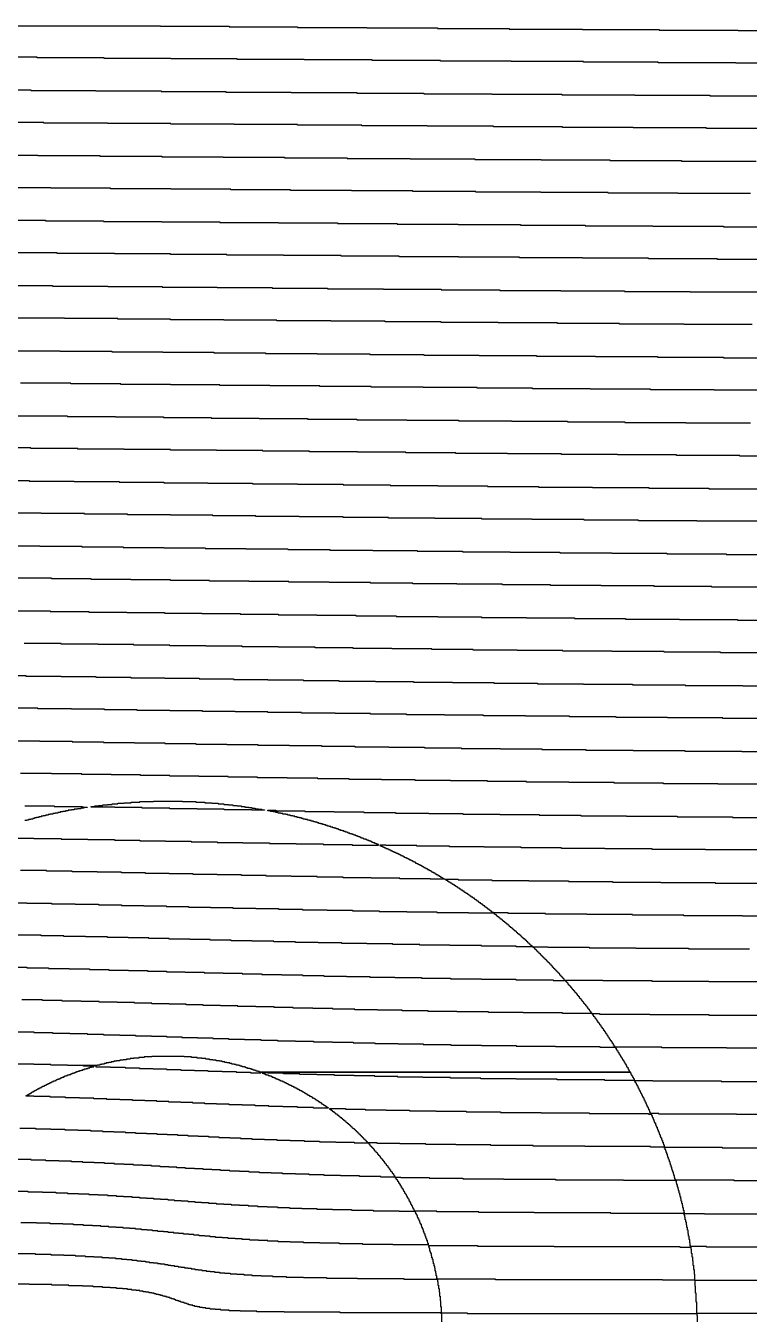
# Model space of a CAD drawing. Extents: x 600 to 5400, y 600 to 5400.
# Drawn here: x 2739 to 4070, y 3028 to 5400 of the extents above; entities that cross this region are included whole.
import ezdxf

# ---------------------------------------------------------------- set-up
doc = ezdxf.new("R2010")
doc.units = 0
doc.layers.add('LG_12_W1000_ZP600_INV_LL', color=5, linetype='CONTINUOUS')

msp = doc.modelspace()

# ---------------------------------------------------------------- linework, layer by layer
at = {"layer": 'LG_12_W1000_ZP600_INV_LL'}
for points in [[(600, 5400), (2987, 5400), (2987, 5399), (3113, 5399), (3113, 5398), (3239, 5398), (3239, 5397), (3366, 5397), (3366, 5396), (3496, 5396), (3496, 5395), (3628, 5395), (3628, 5394), (3763, 5394), (3763, 5393), (3904, 5393), (3904, 5392), (4049, 5392), (4049, 5391), (4202, 5391)], [(4195, 5331), (4045, 5331), (4045, 5332), (3902, 5332), (3902, 5333), (3765, 5333), (3765, 5334), (3632, 5334), (3632, 5335), (3502, 5335), (3502, 5336), (3376, 5336), (3376, 5337), (3251, 5337), (3251, 5338), (3128, 5338), (3128, 5339), (3006, 5339), (3006, 5340), (2883, 5340), (2883, 5341), (2760, 5341), (2760, 5342), (2635, 5342)], [(2626, 5282), (2748, 5282), (2748, 5281), (2868, 5281), (2868, 5280), (2988, 5280), (2988, 5279), (3107, 5279), (3107, 5278), (3227, 5278), (3227, 5277), (3348, 5277), (3348, 5276), (3471, 5276), (3471, 5275), (3597, 5275), (3597, 5274), (3725, 5274), (3725, 5273), (3859, 5273), (3859, 5272), (3997, 5272), (3997, 5271), (4142, 5271)], [(4134, 5211), (3991, 5211), (3991, 5212), (3856, 5212), (3856, 5213), (3726, 5213), (3726, 5214), (3599, 5214), (3599, 5215), (3477, 5215), (3477, 5216), (3357, 5216), (3357, 5217), (3239, 5217), (3239, 5218), (3122, 5218), (3122, 5219), (3006, 5219), (3006, 5220), (2889, 5220), (2889, 5221), (2772, 5221), (2772, 5222), (2654, 5222)], [(2646, 5162), (2761, 5162), (2761, 5161), (2875, 5161), (2875, 5160), (2989, 5160), (2989, 5159), (3102, 5159), (3102, 5158), (3215, 5158), (3215, 5157), (3330, 5157), (3330, 5156), (3446, 5156), (3446, 5155), (3565, 5155), (3565, 5154), (3687, 5154), (3687, 5153), (3813, 5153), (3813, 5152), (3945, 5152), (3945, 5151), (4082, 5151)], [(4072, 5091), (3938, 5091), (3938, 5092), (3810, 5092), (3810, 5093), (3686, 5093), (3686, 5094), (3567, 5094), (3567, 5095), (3451, 5095), (3451, 5096), (3338, 5096), (3338, 5097), (3226, 5097), (3226, 5098), (3116, 5098), (3116, 5099), (3006, 5099), (3006, 5100), (2895, 5100), (2895, 5101), (2785, 5101), (2785, 5102), (2673, 5102)], [(2666, 5042), (2775, 5042), (2775, 5041), (2882, 5041), (2882, 5040), (2989, 5040), (2989, 5039), (3096, 5039), (3096, 5038), (3204, 5038), (3204, 5037), (3312, 5037), (3312, 5036), (3422, 5036), (3422, 5035), (3534, 5035), (3534, 5034), (3649, 5034), (3649, 5033), (3768, 5033), (3768, 5032), (3892, 5032), (3892, 5031), (4022, 5031), (4022, 5030), (4158, 5030)], [(4144, 4970), (4011, 4970), (4011, 4971), (3884, 4971), (3884, 4972), (3763, 4972), (3763, 4973), (3647, 4973), (3647, 4974), (3535, 4974), (3535, 4975), (3426, 4975), (3426, 4976), (3319, 4976), (3319, 4977), (3213, 4977), (3213, 4978), (3109, 4978), (3109, 4979), (3005, 4979), (3005, 4980), (2902, 4980), (2902, 4981), (2797, 4981), (2797, 4982), (2691, 4982)], [(2685, 4922), (2788, 4922), (2788, 4921), (2890, 4921), (2890, 4920), (2990, 4920), (2990, 4919), (3091, 4919), (3091, 4918), (3192, 4918), (3192, 4917), (3294, 4917), (3294, 4916), (3397, 4916), (3397, 4915), (3503, 4915), (3503, 4914), (3611, 4914), (3611, 4913), (3723, 4913), (3723, 4912), (3840, 4912), (3840, 4911), (3961, 4911), (3961, 4910), (4090, 4910)], [(4075, 4850), (3950, 4850), (3950, 4851), (3831, 4851), (3831, 4852), (3717, 4852), (3717, 4853), (3608, 4853), (3608, 4854), (3503, 4854), (3503, 4855), (3400, 4855), (3400, 4856), (3300, 4856), (3300, 4857), (3201, 4857), (3201, 4858), (3103, 4858), (3103, 4859), (3005, 4859), (3005, 4860), (2908, 4860), (2908, 4861), (2810, 4861), (2810, 4862), (2710, 4862)], [(2705, 4802), (2802, 4802), (2802, 4801), (2897, 4801), (2897, 4800), (2991, 4800), (2991, 4799), (3085, 4799), (3085, 4798), (3180, 4798), (3180, 4797), (3275, 4797), (3275, 4796), (3372, 4796), (3372, 4795), (3471, 4795), (3471, 4794), (3573, 4794), (3573, 4793), (3678, 4793), (3678, 4792), (3787, 4792), (3787, 4791), (3901, 4791), (3901, 4790), (4022, 4790), (4022, 4789), (4149, 4789)], [(4130, 4729), (4005, 4729), (4005, 4730), (3888, 4730), (3888, 4731), (3777, 4731), (3777, 4732), (3671, 4732), (3671, 4733), (3569, 4733), (3569, 4734), (3470, 4734), (3470, 4735), (3374, 4735), (3374, 4736), (3280, 4736), (3280, 4737), (3188, 4737), (3188, 4738), (3096, 4738), (3096, 4739), (3005, 4739), (3005, 4740), (2914, 4740), (2914, 4741), (2822, 4741), (2822, 4742), (2729, 4742)], [(2725, 4682), (2815, 4682), (2815, 4681), (2904, 4681), (2904, 4680), (2992, 4680), (2992, 4679), (3080, 4679), (3080, 4678), (3168, 4678), (3168, 4677), (3257, 4677), (3257, 4676), (3348, 4676), (3348, 4675), (3440, 4675), (3440, 4674), (3535, 4674), (3535, 4673), (3633, 4673), (3633, 4672), (3735, 4672), (3735, 4671), (3841, 4671), (3841, 4670), (3953, 4670), (3953, 4669), (4072, 4669)], [(4176, 4608), (4052, 4608), (4052, 4609), (3936, 4609), (3936, 4610), (3827, 4610), (3827, 4611), (3724, 4611), (3724, 4612), (3625, 4612), (3625, 4613), (3530, 4613), (3530, 4614), (3438, 4614), (3438, 4615), (3349, 4615), (3349, 4616), (3261, 4616), (3261, 4617), (3175, 4617), (3175, 4618), (3090, 4618), (3090, 4619), (3005, 4619), (3005, 4620), (2920, 4620), (2920, 4621), (2835, 4621), (2835, 4622), (2748, 4622), (2748, 4623), (2660, 4623)], [(2660, 4563), (2745, 4563), (2745, 4562), (2828, 4562), (2828, 4561), (2911, 4561), (2911, 4560), (2993, 4560), (2993, 4559), (3074, 4559), (3074, 4558), (3156, 4558), (3156, 4557), (3239, 4557), (3239, 4556), (3323, 4556), (3323, 4555), (3409, 4555), (3409, 4554), (3497, 4554), (3497, 4553), (3588, 4553), (3588, 4552), (3682, 4552), (3682, 4551), (3781, 4551), (3781, 4550), (3885, 4550), (3885, 4549), (3995, 4549), (3995, 4548), (4113, 4548)], [(4088, 4488), (3973, 4488), (3973, 4489), (3866, 4489), (3866, 4490), (3766, 4490), (3766, 4491), (3670, 4491), (3670, 4492), (3578, 4492), (3578, 4493), (3491, 4493), (3491, 4494), (3406, 4494), (3406, 4495), (3323, 4495), (3323, 4496), (3242, 4496), (3242, 4497), (3162, 4497), (3162, 4498), (3083, 4498), (3083, 4499), (3005, 4499), (3005, 4500), (2926, 4500), (2926, 4501), (2847, 4501), (2847, 4502), (2767, 4502), (2767, 4503), (2685, 4503)], [(2686, 4443), (2765, 4443), (2765, 4442), (2842, 4442), (2842, 4441), (2918, 4441), (2918, 4440), (2993, 4440), (2993, 4439), (3069, 4439), (3069, 4438), (3144, 4438), (3144, 4437), (3221, 4437), (3221, 4436), (3298, 4436), (3298, 4435), (3377, 4435), (3377, 4434), (3459, 4434), (3459, 4433), (3542, 4433), (3542, 4432), (3630, 4432), (3630, 4431), (3721, 4431), (3721, 4430), (3817, 4430), (3817, 4429), (3918, 4429), (3918, 4428), (4027, 4428), (4027, 4427), (4144, 4427)], [(4114, 4367), (4001, 4367), (4001, 4368), (3895, 4368), (3895, 4369), (3797, 4369), (3797, 4370), (3704, 4370), (3704, 4371), (3616, 4371), (3616, 4372), (3532, 4372), (3532, 4373), (3451, 4373), (3451, 4374), (3373, 4374), (3373, 4375), (3297, 4375), (3297, 4376), (3223, 4376), (3223, 4377), (3149, 4377), (3149, 4378), (3077, 4378), (3077, 4379), (3005, 4379), (3005, 4380), (2932, 4380), (2932, 4381), (2859, 4381), (2859, 4382), (2786, 4382), (2786, 4383), (2711, 4383)], [(2712, 4323), (2784, 4323), (2784, 4322), (2855, 4322), (2855, 4321), (2925, 4321), (2925, 4320), (2994, 4320), (2994, 4319), (3063, 4319), (3063, 4318), (3133, 4318), (3133, 4317), (3203, 4317), (3203, 4316), (3274, 4316), (3274, 4315), (3346, 4315), (3346, 4314), (3420, 4314), (3420, 4313), (3497, 4313), (3497, 4312), (3577, 4312), (3577, 4311), (3660, 4311), (3660, 4310), (3748, 4310), (3748, 4309), (3842, 4309), (3842, 4308), (3941, 4308), (3941, 4307), (4048, 4307), (4048, 4306), (4165, 4306)], [(4129, 4246), (4017, 4246), (4017, 4247), (3913, 4247), (3913, 4248), (3817, 4248), (3817, 4249), (3727, 4249), (3727, 4250), (3643, 4250), (3643, 4251), (3562, 4251), (3562, 4252), (3486, 4252), (3486, 4253), (3412, 4253), (3412, 4254), (3341, 4254), (3341, 4255), (3271, 4255), (3271, 4256), (3203, 4256), (3203, 4257), (3137, 4257), (3137, 4258), (3070, 4258), (3070, 4259), (3004, 4259), (3004, 4260), (2938, 4260), (2938, 4261), (2872, 4261), (2872, 4262), (2804, 4262), (2804, 4263), (2736, 4263)], [(2671, 4204), (2739, 4204), (2739, 4203), (2804, 4203), (2804, 4202), (2868, 4202), (2868, 4201), (2932, 4201), (2932, 4200), (2995, 4200), (2995, 4199), (3058, 4199), (3058, 4198), (3121, 4198), (3121, 4197), (3184, 4197), (3184, 4196), (3249, 4196), (3249, 4195), (3315, 4195), (3315, 4194), (3382, 4194), (3382, 4193), (3452, 4193), (3452, 4192), (3524, 4192), (3524, 4191), (3600, 4191), (3600, 4190), (3680, 4190), (3680, 4189), (3765, 4189), (3765, 4188), (3855, 4188), (3855, 4187), (3952, 4187), (3952, 4186), (4058, 4186), (4058, 4185), (4174, 4185)], [(4133, 4125), (4021, 4125), (4021, 4126), (3919, 4126), (3919, 4127), (3825, 4127), (3825, 4128), (3739, 4128), (3739, 4129), (3658, 4129), (3658, 4130), (3581, 4130), (3581, 4131), (3509, 4131), (3509, 4132), (3439, 4132), (3439, 4133), (3373, 4133), (3373, 4134), (3308, 4134), (3308, 4135), (3246, 4135), (3246, 4136), (3184, 4136), (3184, 4137), (3124, 4137), (3124, 4138), (3064, 4138), (3064, 4139), (3004, 4139), (3004, 4140), (2944, 4140), (2944, 4141), (2884, 4141), (2884, 4142), (2823, 4142), (2823, 4143), (2761, 4143), (2761, 4144), (2697, 4144)], [(2704, 4084), (2765, 4084), (2765, 4083), (2824, 4083), (2824, 4082), (2882, 4082), (2882, 4081), (2939, 4081), (2939, 4080), (2995, 4080), (2995, 4079), (3052, 4079), (3052, 4078), (3109, 4078), (3109, 4077), (3166, 4077), (3166, 4076), (3224, 4076), (3224, 4075), (3283, 4075), (3283, 4074), (3344, 4074), (3344, 4073), (3407, 4073), (3407, 4072), (3472, 4072), (3472, 4071), (3540, 4071), (3540, 4070), (3612, 4070), (3612, 4069), (3688, 4069), (3688, 4068), (3769, 4068), (3769, 4067), (3856, 4067), (3856, 4066), (3951, 4066), (3951, 4065), (4056, 4065), (4056, 4064), (4171, 4064)], [(4123, 4004), (4012, 4004), (4012, 4005), (3912, 4005), (3912, 4006), (3821, 4006), (3821, 4007), (3738, 4007), (3738, 4008), (3660, 4008), (3660, 4009), (3588, 4009), (3588, 4010), (3520, 4010), (3520, 4011), (3455, 4011), (3455, 4012), (3393, 4012), (3393, 4013), (3334, 4013), (3334, 4014), (3276, 4014), (3276, 4015), (3220, 4015), (3220, 4016), (3165, 4016), (3165, 4017), (3111, 4017), (3111, 4018), (3057, 4018), (3057, 4019), (3004, 4019), (3004, 4020), (2950, 4020), (2950, 4021), (2896, 4021), (2896, 4022), (2842, 4022), (2842, 4023), (2786, 4023), (2786, 4024), (2729, 4024)], [(2737, 3964), (2791, 3964), (2791, 3963), (2843, 3963), (2843, 3962), (2852, 3962), (2852, 3961), (2846, 3961), (2846, 3960), (2840, 3960), (2840, 3959), (2834, 3959), (2834, 3958), (2828, 3958), (2828, 3957), (2823, 3957), (2823, 3956), (2817, 3956), (2817, 3955), (2812, 3955), (2812, 3954), (2807, 3954), (2807, 3953), (2802, 3953), (2802, 3952), (2798, 3952), (2798, 3951), (2793, 3951), (2793, 3950), (2789, 3950), (2789, 3949), (2784, 3949), (2784, 3948), (2780, 3948), (2780, 3947), (2775, 3947), (2775, 3946), (2771, 3946), (2771, 3945), (2767, 3945), (2767, 3944), (2763, 3944), (2763, 3943), (2759, 3943), (2759, 3942), (2755, 3942), (2755, 3941), (2752, 3941), (2752, 3940), (2748, 3940), (2748, 3939), (2744, 3939), (2744, 3938), (2741, 3938), (2741, 3937), (2737, 3937)], [(2702, 3905), (2754, 3905), (2754, 3904), (2804, 3904), (2804, 3903), (2853, 3903), (2853, 3902), (2902, 3902), (2902, 3901), (2949, 3901), (2949, 3900), (2996, 3900), (2996, 3899), (3043, 3899), (3043, 3898), (3091, 3898), (3091, 3897), (3138, 3897), (3138, 3896), (3187, 3896), (3187, 3895), (3236, 3895), (3236, 3894), (3286, 3894), (3286, 3893), (3339, 3893), (3339, 3892), (3388, 3892), (3388, 3893), (3385, 3893), (3385, 3894), (3383, 3894), (3383, 3895), (3381, 3895), (3381, 3896), (3378, 3896), (3378, 3897), (3376, 3897), (3376, 3898), (3374, 3898), (3374, 3899), (3371, 3899), (3371, 3900), (3369, 3900), (3369, 3901), (3366, 3901), (3366, 3902), (3364, 3902), (3364, 3903), (3361, 3903), (3361, 3904), (3359, 3904), (3359, 3905), (3356, 3905), (3356, 3906), (3354, 3906), (3354, 3907), (3351, 3907), (3351, 3908), (3349, 3908), (3349, 3909), (3346, 3909), (3346, 3910), (3343, 3910), (3343, 3911), (3341, 3911), (3341, 3912), (3338, 3912), (3338, 3913), (3335, 3913), (3335, 3914), (3332, 3914), (3332, 3915), (3330, 3915), (3330, 3916), (3327, 3916), (3327, 3917), (3324, 3917), (3324, 3918), (3321, 3918), (3321, 3919), (3318, 3919), (3318, 3920), (3315, 3920), (3315, 3921), (3313, 3921), (3313, 3922), (3310, 3922), (3310, 3923), (3307, 3923), (3307, 3924), (3304, 3924), (3304, 3925), (3300, 3925), (3300, 3926), (3297, 3926), (3297, 3927), (3294, 3927), (3294, 3928), (3291, 3928), (3291, 3929), (3288, 3929), (3288, 3930), (3285, 3930), (3285, 3931), (3281, 3931), (3281, 3932), (3278, 3932), (3278, 3933), (3275, 3933), (3275, 3934), (3271, 3934), (3271, 3935), (3268, 3935), (3268, 3936), (3264, 3936), (3264, 3937), (3260, 3937), (3260, 3938), (3257, 3938), (3257, 3939), (3253, 3939), (3253, 3940), (3249, 3940), (3249, 3941), (3246, 3941), (3246, 3942), (3242, 3942), (3242, 3943), (3238, 3943), (3238, 3944), (3234, 3944), (3234, 3945), (3230, 3945), (3230, 3946), (3226, 3946), (3226, 3947), (3221, 3947), (3221, 3948), (3217, 3948), (3217, 3949), (3212, 3949), (3212, 3950), (3208, 3950), (3208, 3951), (3203, 3951), (3203, 3952), (3199, 3952), (3199, 3953), (3194, 3953), (3194, 3954), (3189, 3954), (3189, 3955), (3184, 3955), (3184, 3956), (3199, 3956), (3199, 3955), (3252, 3955), (3252, 3954), (3306, 3954), (3306, 3953), (3361, 3953), (3361, 3952), (3419, 3952), (3419, 3951), (3480, 3951), (3480, 3950), (3543, 3950), (3543, 3949), (3611, 3949), (3611, 3948), (3683, 3948), (3683, 3947), (3760, 3947), (3760, 3946), (3844, 3946), (3844, 3945), (3937, 3945), (3937, 3944), (4039, 3944), (4039, 3943), (4154, 3943)], [(4098, 3883), (3989, 3883), (3989, 3884), (3891, 3884), (3891, 3885), (3804, 3885), (3804, 3886), (3724, 3886), (3724, 3887), (3650, 3887), (3650, 3888), (3582, 3888), (3582, 3889), (3518, 3889), (3518, 3890), (3458, 3890), (3458, 3891), (3401, 3891), (3401, 3892), (3390, 3892), (3390, 3891), (3392, 3891), (3392, 3890), (3395, 3890), (3395, 3889), (3397, 3889), (3397, 3888), (3399, 3888), (3399, 3887), (3401, 3887), (3401, 3886), (3404, 3886), (3404, 3885), (3406, 3885), (3406, 3884), (3408, 3884), (3408, 3883), (3410, 3883), (3410, 3882), (3412, 3882), (3412, 3881), (3414, 3881), (3414, 3880), (3416, 3880), (3416, 3879), (3419, 3879), (3419, 3878), (3421, 3878), (3421, 3877), (3423, 3877), (3423, 3876), (3425, 3876), (3425, 3875), (3427, 3875), (3427, 3874), (3429, 3874), (3429, 3873), (3431, 3873), (3431, 3872), (3433, 3872), (3433, 3871), (3435, 3871), (3435, 3870), (3437, 3870), (3437, 3869), (3439, 3869), (3439, 3868), (3441, 3868), (3441, 3867), (3443, 3867), (3443, 3866), (3445, 3866), (3445, 3865), (3447, 3865), (3447, 3864), (3449, 3864), (3449, 3863), (3451, 3863), (3451, 3862), (3453, 3862), (3453, 3861), (3455, 3861), (3455, 3860), (3456, 3860), (3456, 3859), (3458, 3859), (3458, 3858), (3460, 3858), (3460, 3857), (3462, 3857), (3462, 3856), (3464, 3856), (3464, 3855), (3466, 3855), (3466, 3854), (3468, 3854), (3468, 3853), (3469, 3853), (3469, 3852), (3471, 3852), (3471, 3851), (3473, 3851), (3473, 3850), (3475, 3850), (3475, 3849), (3477, 3849), (3477, 3848), (3478, 3848), (3478, 3847), (3480, 3847), (3480, 3846), (3482, 3846), (3482, 3845), (3484, 3845), (3484, 3844), (3485, 3844), (3485, 3843), (3487, 3843), (3487, 3842), (3489, 3842), (3489, 3841), (3491, 3841), (3491, 3840), (3492, 3840), (3492, 3839), (3494, 3839), (3494, 3838), (3496, 3838), (3496, 3837), (3497, 3837), (3497, 3836), (3499, 3836), (3499, 3835), (3501, 3835), (3501, 3834), (3502, 3834), (3502, 3833), (3504, 3833), (3504, 3832), (3506, 3832), (3506, 3831), (3507, 3831), (3507, 3830), (3509, 3830), (3509, 3829), (3483, 3829), (3483, 3830), (3427, 3830), (3427, 3831), (3374, 3831), (3374, 3832), (3323, 3832), (3323, 3833), (3275, 3833), (3275, 3834), (3227, 3834), (3227, 3835), (3181, 3835), (3181, 3836), (3136, 3836), (3136, 3837), (3091, 3837), (3091, 3838), (3047, 3838), (3047, 3839), (3003, 3839), (3003, 3840), (2959, 3840), (2959, 3841), (2915, 3841), (2915, 3842), (2870, 3842), (2870, 3843), (2824, 3843), (2824, 3844), (2777, 3844), (2777, 3845), (2729, 3845)], [(2694, 3786), (2741, 3786), (2741, 3785), (2786, 3785), (2786, 3784), (2830, 3784), (2830, 3783), (2873, 3783), (2873, 3782), (2915, 3782), (2915, 3781), (2956, 3781), (2956, 3780), (2997, 3780), (2997, 3779), (3038, 3779), (3038, 3778), (3079, 3778), (3079, 3777), (3120, 3777), (3120, 3776), (3162, 3776), (3162, 3775), (3204, 3775), (3204, 3774), (3248, 3774), (3248, 3773), (3293, 3773), (3293, 3772), (3340, 3772), (3340, 3771), (3389, 3771), (3389, 3770), (3440, 3770), (3440, 3769), (3495, 3769), (3495, 3768), (3553, 3768), (3553, 3767), (3599, 3767), (3599, 3768), (3597, 3768), (3597, 3769), (3596, 3769), (3596, 3770), (3595, 3770), (3595, 3771), (3593, 3771), (3593, 3772), (3592, 3772), (3592, 3773), (3591, 3773), (3591, 3774), (3589, 3774), (3589, 3775), (3588, 3775), (3588, 3776), (3587, 3776), (3587, 3777), (3585, 3777), (3585, 3778), (3584, 3778), (3584, 3779), (3583, 3779), (3583, 3780), (3581, 3780), (3581, 3781), (3580, 3781), (3580, 3782), (3579, 3782), (3579, 3783), (3577, 3783), (3577, 3784), (3576, 3784), (3576, 3785), (3575, 3785), (3575, 3786), (3573, 3786), (3573, 3787), (3572, 3787), (3572, 3788), (3571, 3788), (3571, 3789), (3569, 3789), (3569, 3790), (3568, 3790), (3568, 3791), (3566, 3791), (3566, 3792), (3565, 3792), (3565, 3793), (3564, 3793), (3564, 3794), (3562, 3794), (3562, 3795), (3561, 3795), (3561, 3796), (3559, 3796), (3559, 3797), (3558, 3797), (3558, 3798), (3556, 3798), (3556, 3799), (3555, 3799), (3555, 3800), (3554, 3800), (3554, 3801), (3552, 3801), (3552, 3802), (3551, 3802), (3551, 3803), (3549, 3803), (3549, 3804), (3548, 3804), (3548, 3805), (3546, 3805), (3546, 3806), (3545, 3806), (3545, 3807), (3543, 3807), (3543, 3808), (3542, 3808), (3542, 3809), (3540, 3809), (3540, 3810), (3539, 3810), (3539, 3811), (3537, 3811), (3537, 3812), (3536, 3812), (3536, 3813), (3534, 3813), (3534, 3814), (3533, 3814), (3533, 3815), (3531, 3815), (3531, 3816), (3530, 3816), (3530, 3817), (3528, 3817), (3528, 3818), (3527, 3818), (3527, 3819), (3525, 3819), (3525, 3820), (3523, 3820), (3523, 3821), (3522, 3821), (3522, 3822), (3520, 3822), (3520, 3823), (3519, 3823), (3519, 3824), (3517, 3824), (3517, 3825), (3515, 3825), (3515, 3826), (3514, 3826), (3514, 3827), (3512, 3827), (3512, 3828), (3511, 3828), (3511, 3829), (3534, 3829), (3534, 3828), (3596, 3828), (3596, 3827), (3664, 3827), (3664, 3826), (3737, 3826), (3737, 3825), (3818, 3825), (3818, 3824), (3907, 3824), (3907, 3823), (4007, 3823), (4007, 3822), (4121, 3822)], [(4181, 3761), (4057, 3761), (4057, 3762), (3949, 3762), (3949, 3763), (3855, 3763), (3855, 3764), (3771, 3764), (3771, 3765), (3695, 3765), (3695, 3766), (3626, 3766), (3626, 3767), (3600, 3767), (3600, 3766), (3601, 3766), (3601, 3765), (3602, 3765), (3602, 3764), (3604, 3764), (3604, 3763), (3605, 3763), (3605, 3762), (3606, 3762), (3606, 3761), (3607, 3761), (3607, 3760), (3609, 3760), (3609, 3759), (3610, 3759), (3610, 3758), (3611, 3758), (3611, 3757), (3612, 3757), (3612, 3756), (3614, 3756), (3614, 3755), (3615, 3755), (3615, 3754), (3616, 3754), (3616, 3753), (3617, 3753), (3617, 3752), (3619, 3752), (3619, 3751), (3620, 3751), (3620, 3750), (3621, 3750), (3621, 3749), (3622, 3749), (3622, 3748), (3623, 3748), (3623, 3747), (3625, 3747), (3625, 3746), (3626, 3746), (3626, 3745), (3627, 3745), (3627, 3744), (3628, 3744), (3628, 3743), (3629, 3743), (3629, 3742), (3630, 3742), (3630, 3741), (3632, 3741), (3632, 3740), (3633, 3740), (3633, 3739), (3634, 3739), (3634, 3738), (3635, 3738), (3635, 3737), (3636, 3737), (3636, 3736), (3637, 3736), (3637, 3735), (3639, 3735), (3639, 3734), (3640, 3734), (3640, 3733), (3641, 3733), (3641, 3732), (3642, 3732), (3642, 3731), (3643, 3731), (3643, 3730), (3644, 3730), (3644, 3729), (3645, 3729), (3645, 3728), (3647, 3728), (3647, 3727), (3648, 3727), (3648, 3726), (3649, 3726), (3649, 3725), (3650, 3725), (3650, 3724), (3651, 3724), (3651, 3723), (3652, 3723), (3652, 3722), (3653, 3722), (3653, 3721), (3654, 3721), (3654, 3720), (3656, 3720), (3656, 3719), (3657, 3719), (3657, 3718), (3658, 3718), (3658, 3717), (3659, 3717), (3659, 3716), (3660, 3716), (3660, 3715), (3661, 3715), (3661, 3714), (3662, 3714), (3662, 3713), (3663, 3713), (3663, 3712), (3664, 3712), (3664, 3711), (3665, 3711), (3665, 3710), (3666, 3710), (3666, 3709), (3667, 3709), (3667, 3708), (3668, 3708), (3668, 3707), (3670, 3707), (3670, 3706), (3671, 3706), (3671, 3705), (3641, 3705), (3641, 3706), (3577, 3706), (3577, 3707), (3519, 3707), (3519, 3708), (3464, 3708), (3464, 3709), (3414, 3709), (3414, 3710), (3366, 3710), (3366, 3711), (3320, 3711), (3320, 3712), (3277, 3712), (3277, 3713), (3235, 3713), (3235, 3714), (3195, 3714), (3195, 3715), (3155, 3715), (3155, 3716), (3117, 3716), (3117, 3717), (3078, 3717), (3078, 3718), (3041, 3718), (3041, 3719), (3003, 3719), (3003, 3720), (2965, 3720), (2965, 3721), (2927, 3721), (2927, 3722), (2889, 3722), (2889, 3723), (2849, 3723), (2849, 3724), (2809, 3724), (2809, 3725), (2767, 3725), (2767, 3726), (2724, 3726)], [(2700, 3667), (2741, 3667), (2741, 3666), (2781, 3666), (2781, 3665), (2819, 3665), (2819, 3664), (2856, 3664), (2856, 3663), (2892, 3663), (2892, 3662), (2928, 3662), (2928, 3661), (2963, 3661), (2963, 3660), (2998, 3660), (2998, 3659), (3032, 3659), (3032, 3658), (3067, 3658), (3067, 3657), (3102, 3657), (3102, 3656), (3137, 3656), (3137, 3655), (3173, 3655), (3173, 3654), (3210, 3654), (3210, 3653), (3248, 3653), (3248, 3652), (3287, 3652), (3287, 3651), (3329, 3651), (3329, 3650), (3372, 3650), (3372, 3649), (3418, 3649), (3418, 3648), (3467, 3648), (3467, 3647), (3520, 3647), (3520, 3646), (3577, 3646), (3577, 3645), (3640, 3645), (3640, 3644), (3709, 3644), (3709, 3643), (3730, 3643), (3730, 3644), (3729, 3644), (3729, 3646), (3728, 3646), (3728, 3647), (3727, 3647), (3727, 3648), (3726, 3648), (3726, 3649), (3725, 3649), (3725, 3650), (3724, 3650), (3724, 3651), (3723, 3651), (3723, 3652), (3722, 3652), (3722, 3653), (3721, 3653), (3721, 3655), (3720, 3655), (3720, 3656), (3719, 3656), (3719, 3657), (3718, 3657), (3718, 3658), (3717, 3658), (3717, 3659), (3716, 3659), (3716, 3660), (3715, 3660), (3715, 3661), (3714, 3661), (3714, 3662), (3713, 3662), (3713, 3663), (3712, 3663), (3712, 3664), (3711, 3664), (3711, 3665), (3710, 3665), (3710, 3666), (3709, 3666), (3709, 3667), (3708, 3667), (3708, 3669), (3707, 3669), (3707, 3670), (3706, 3670), (3706, 3671), (3705, 3671), (3705, 3672), (3704, 3672), (3704, 3673), (3703, 3673), (3703, 3674), (3702, 3674), (3702, 3675), (3701, 3675), (3701, 3676), (3700, 3676), (3700, 3677), (3699, 3677), (3699, 3678), (3698, 3678), (3698, 3679), (3697, 3679), (3697, 3680), (3696, 3680), (3696, 3681), (3695, 3681), (3695, 3682), (3694, 3682), (3694, 3683), (3693, 3683), (3693, 3684), (3692, 3684), (3692, 3685), (3691, 3685), (3691, 3686), (3690, 3686), (3690, 3687), (3689, 3687), (3689, 3688), (3688, 3688), (3688, 3689), (3687, 3689), (3687, 3690), (3686, 3690), (3686, 3691), (3685, 3691), (3685, 3692), (3684, 3692), (3684, 3693), (3683, 3693), (3683, 3694), (3682, 3694), (3682, 3695), (3681, 3695), (3681, 3696), (3680, 3696), (3680, 3697), (3679, 3697), (3679, 3698), (3678, 3698), (3678, 3699), (3677, 3699), (3677, 3700), (3676, 3700), (3676, 3701), (3675, 3701), (3675, 3702), (3674, 3702), (3674, 3703), (3673, 3703), (3673, 3704), (3672, 3704), (3672, 3705), (3699, 3705), (3699, 3704), (3775, 3704), (3775, 3703), (3861, 3703), (3861, 3702), (3958, 3702), (3958, 3701), (4070, 3701)], [(4118, 3640), (3995, 3640), (3995, 3641), (3891, 3641), (3891, 3642), (3800, 3642), (3800, 3643), (3731, 3643), (3731, 3642), (3732, 3642), (3732, 3641), (3733, 3641), (3733, 3640), (3734, 3640), (3734, 3639), (3735, 3639), (3735, 3638), (3736, 3638), (3736, 3636), (3737, 3636), (3737, 3635), (3738, 3635), (3738, 3634), (3739, 3634), (3739, 3633), (3740, 3633), (3740, 3632), (3741, 3632), (3741, 3631), (3742, 3631), (3742, 3629), (3743, 3629), (3743, 3628), (3744, 3628), (3744, 3627), (3745, 3627), (3745, 3626), (3746, 3626), (3746, 3625), (3747, 3625), (3747, 3624), (3748, 3624), (3748, 3622), (3749, 3622), (3749, 3621), (3750, 3621), (3750, 3620), (3751, 3620), (3751, 3619), (3752, 3619), (3752, 3618), (3753, 3618), (3753, 3616), (3754, 3616), (3754, 3615), (3755, 3615), (3755, 3614), (3756, 3614), (3756, 3613), (3757, 3613), (3757, 3611), (3758, 3611), (3758, 3610), (3759, 3610), (3759, 3609), (3760, 3609), (3760, 3608), (3761, 3608), (3761, 3606), (3762, 3606), (3762, 3605), (3763, 3605), (3763, 3604), (3764, 3604), (3764, 3603), (3765, 3603), (3765, 3601), (3766, 3601), (3766, 3600), (3767, 3600), (3767, 3599), (3768, 3599), (3768, 3598), (3769, 3598), (3769, 3596), (3770, 3596), (3770, 3595), (3771, 3595), (3771, 3594), (3772, 3594), (3772, 3592), (3773, 3592), (3773, 3591), (3774, 3591), (3774, 3590), (3775, 3590), (3775, 3588), (3776, 3588), (3776, 3587), (3777, 3587), (3777, 3586), (3778, 3586), (3778, 3584), (3779, 3584), (3779, 3583), (3780, 3583), (3780, 3582), (3726, 3582), (3726, 3583), (3654, 3583), (3654, 3584), (3590, 3584), (3590, 3585), (3532, 3585), (3532, 3586), (3479, 3586), (3479, 3587), (3431, 3587), (3431, 3588), (3386, 3588), (3386, 3589), (3344, 3589), (3344, 3590), (3304, 3590), (3304, 3591), (3267, 3591), (3267, 3592), (3231, 3592), (3231, 3593), (3196, 3593), (3196, 3594), (3162, 3594), (3162, 3595), (3129, 3595), (3129, 3596), (3097, 3596), (3097, 3597), (3065, 3597), (3065, 3598), (3034, 3598), (3034, 3599), (3003, 3599), (3003, 3600), (2971, 3600), (2971, 3601), (2939, 3601), (2939, 3602), (2907, 3602), (2907, 3603), (2874, 3603), (2874, 3604), (2841, 3604), (2841, 3605), (2806, 3605), (2806, 3606), (2770, 3606), (2770, 3607), (2732, 3607)], [(4175, 3518), (4028, 3518), (4028, 3519), (3909, 3519), (3909, 3520), (3823, 3520), (3823, 3521), (3822, 3521), (3822, 3522), (3821, 3522), (3821, 3524), (3820, 3524), (3820, 3526), (3819, 3526), (3819, 3527), (3818, 3527), (3818, 3529), (3817, 3529), (3817, 3530), (3816, 3530), (3816, 3532), (3815, 3532), (3815, 3533), (3814, 3533), (3814, 3535), (3813, 3535), (3813, 3536), (3812, 3536), (3812, 3538), (3811, 3538), (3811, 3539), (3810, 3539), (3810, 3541), (3809, 3541), (3809, 3542), (3808, 3542), (3808, 3544), (3807, 3544), (3807, 3545), (3806, 3545), (3806, 3547), (3805, 3547), (3805, 3548), (3804, 3548), (3804, 3550), (3803, 3550), (3803, 3551), (3802, 3551), (3802, 3553), (3801, 3553), (3801, 3554), (3800, 3554), (3800, 3555), (3799, 3555), (3799, 3557), (3798, 3557), (3798, 3558), (3797, 3558), (3797, 3560), (3796, 3560), (3796, 3561), (3795, 3561), (3795, 3563), (3794, 3563), (3794, 3564), (3793, 3564), (3793, 3565), (3792, 3565), (3792, 3567), (3791, 3567), (3791, 3568), (3790, 3568), (3790, 3570), (3789, 3570), (3789, 3571), (3788, 3571), (3788, 3572), (3787, 3572), (3787, 3574), (3786, 3574), (3786, 3575), (3785, 3575), (3785, 3576), (3784, 3576), (3784, 3578), (3783, 3578), (3783, 3579), (3782, 3579), (3782, 3580), (3781, 3580), (3781, 3582), (3794, 3582), (3794, 3581), (3887, 3581), (3887, 3580), (3995, 3580), (3995, 3579), (4125, 3579)], [(2718, 3548), (2754, 3548), (2754, 3547), (2788, 3547), (2788, 3546), (2820, 3546), (2820, 3545), (2852, 3545), (2852, 3544), (2882, 3544), (2882, 3543), (2912, 3543), (2912, 3542), (2941, 3542), (2941, 3541), (2970, 3541), (2970, 3540), (2998, 3540), (2998, 3539), (3026, 3539), (3026, 3538), (3055, 3538), (3055, 3537), (3083, 3537), (3083, 3536), (3112, 3536), (3112, 3535), (3141, 3535), (3141, 3534), (3171, 3534), (3171, 3533), (3202, 3533), (3202, 3532), (3235, 3532), (3235, 3531), (3268, 3531), (3268, 3530), (3303, 3530), (3303, 3529), (3341, 3529), (3341, 3528), (3381, 3528), (3381, 3527), (3424, 3527), (3424, 3526), (3470, 3526), (3470, 3525), (3521, 3525), (3521, 3524), (3577, 3524), (3577, 3523), (3641, 3523), (3641, 3522), (3713, 3522), (3713, 3521), (3795, 3521), (3795, 3520), (3823, 3520), (3823, 3519), (3824, 3519), (3824, 3518), (3825, 3518), (3825, 3516), (3826, 3516), (3826, 3514), (3827, 3514), (3827, 3513), (3828, 3513), (3828, 3511), (3829, 3511), (3829, 3510), (3830, 3510), (3830, 3508), (3831, 3508), (3831, 3506), (3832, 3506), (3832, 3505), (3833, 3505), (3833, 3503), (3834, 3503), (3834, 3501), (3835, 3501), (3835, 3500), (3836, 3500), (3836, 3498), (3837, 3498), (3837, 3496), (3838, 3496), (3838, 3495), (3839, 3495), (3839, 3493), (3840, 3493), (3840, 3491), (3841, 3491), (3841, 3490), (3842, 3490), (3842, 3488), (3843, 3488), (3843, 3486), (3844, 3486), (3844, 3484), (3845, 3484), (3845, 3483), (3846, 3483), (3846, 3481), (3847, 3481), (3847, 3479), (3848, 3479), (3848, 3477), (3849, 3477), (3849, 3476), (3850, 3476), (3850, 3474), (3169, 3474), (3169, 3475), (3166, 3475), (3166, 3476), (3163, 3476), (3163, 3477), (3160, 3477), (3160, 3478), (3157, 3478), (3157, 3479), (3154, 3479), (3154, 3480), (3151, 3480), (3151, 3481), (3147, 3481), (3147, 3482), (3144, 3482), (3144, 3483), (3141, 3483), (3141, 3484), (3137, 3484), (3137, 3485), (3133, 3485), (3133, 3486), (3130, 3486), (3130, 3487), (3126, 3487), (3126, 3488), (3122, 3488), (3122, 3489), (3118, 3489), (3118, 3490), (3114, 3490), (3114, 3491), (3109, 3491), (3109, 3492), (3105, 3492), (3105, 3493), (3100, 3493), (3100, 3494), (3095, 3494), (3095, 3495), (3089, 3495), (3089, 3496), (3083, 3496), (3083, 3497), (3077, 3497), (3077, 3498), (3070, 3498), (3070, 3499), (3063, 3499), (3063, 3500), (3054, 3500), (3054, 3501), (3044, 3501), (3044, 3502), (3030, 3502), (3030, 3503), (2971, 3503), (2971, 3502), (2957, 3502), (2957, 3501), (2947, 3501), (2947, 3500), (2938, 3500), (2938, 3499), (2931, 3499), (2931, 3498), (2924, 3498), (2924, 3497), (2918, 3497), (2918, 3496), (2912, 3496), (2912, 3495), (2906, 3495), (2906, 3494), (2901, 3494), (2901, 3493), (2896, 3493), (2896, 3492), (2892, 3492), (2892, 3491), (2887, 3491), (2887, 3490), (2883, 3490), (2883, 3489), (2879, 3489), (2879, 3488), (2875, 3488), (2875, 3487), (2871, 3487), (2871, 3486), (2816, 3486), (2816, 3487), (2785, 3487), (2785, 3488), (2754, 3488), (2754, 3489), (2720, 3489)], [(4235, 3396), (4046, 3396), (4046, 3397), (3903, 3397), (3903, 3398), (3888, 3398), (3888, 3400), (3887, 3400), (3887, 3403), (3886, 3403), (3886, 3405), (3885, 3405), (3885, 3407), (3884, 3407), (3884, 3409), (3883, 3409), (3883, 3411), (3882, 3411), (3882, 3413), (3881, 3413), (3881, 3415), (3880, 3415), (3880, 3418), (3879, 3418), (3879, 3420), (3878, 3420), (3878, 3422), (3877, 3422), (3877, 3424), (3876, 3424), (3876, 3426), (3875, 3426), (3875, 3428), (3874, 3428), (3874, 3430), (3873, 3430), (3873, 3432), (3872, 3432), (3872, 3434), (3871, 3434), (3871, 3436), (3870, 3436), (3870, 3438), (3869, 3438), (3869, 3440), (3868, 3440), (3868, 3442), (3867, 3442), (3867, 3444), (3866, 3444), (3866, 3446), (3865, 3446), (3865, 3448), (3864, 3448), (3864, 3450), (3863, 3450), (3863, 3452), (3862, 3452), (3862, 3454), (3861, 3454), (3861, 3455), (3860, 3455), (3860, 3457), (3859, 3457), (3859, 3459), (3892, 3459), (3892, 3458), (4018, 3458), (4018, 3457), (4176, 3457)], [(2728, 3371), (2757, 3371), (2757, 3370), (2785, 3370), (2785, 3369), (2811, 3369), (2811, 3368), (2835, 3368), (2835, 3367), (2858, 3367), (2858, 3366), (2880, 3366), (2880, 3365), (2901, 3365), (2901, 3364), (2922, 3364), (2922, 3363), (2941, 3363), (2941, 3362), (2961, 3362), (2961, 3361), (2980, 3361), (2980, 3360), (2999, 3360), (2999, 3359), (3018, 3359), (3018, 3358), (3037, 3358), (3037, 3357), (3056, 3357), (3056, 3356), (3075, 3356), (3075, 3355), (3094, 3355), (3094, 3354), (3114, 3354), (3114, 3353), (3134, 3353), (3134, 3352), (3155, 3352), (3155, 3351), (3178, 3351), (3178, 3350), (3201, 3350), (3201, 3349), (3225, 3349), (3225, 3348), (3251, 3348), (3251, 3347), (3279, 3347), (3279, 3346), (3309, 3346), (3309, 3345), (3343, 3345), (3343, 3344), (3368, 3344), (3368, 3345), (3367, 3345), (3367, 3346), (3366, 3346), (3366, 3347), (3365, 3347), (3365, 3348), (3364, 3348), (3364, 3349), (3363, 3349), (3363, 3350), (3362, 3350), (3362, 3351), (3361, 3351), (3361, 3352), (3360, 3352), (3360, 3353), (3359, 3353), (3359, 3354), (3358, 3354), (3358, 3355), (3357, 3355), (3357, 3356), (3356, 3356), (3356, 3357), (3355, 3357), (3355, 3358), (3354, 3358), (3354, 3359), (3353, 3359), (3353, 3360), (3352, 3360), (3352, 3361), (3351, 3361), (3351, 3362), (3350, 3362), (3350, 3363), (3349, 3363), (3349, 3364), (3348, 3364), (3348, 3365), (3347, 3365), (3347, 3366), (3346, 3366), (3346, 3367), (3345, 3367), (3345, 3368), (3344, 3368), (3344, 3369), (3343, 3369), (3343, 3370), (3341, 3370), (3341, 3371), (3340, 3371), (3340, 3372), (3339, 3372), (3339, 3373), (3338, 3373), (3338, 3374), (3337, 3374), (3337, 3375), (3336, 3375), (3336, 3376), (3335, 3376), (3335, 3377), (3334, 3377), (3334, 3378), (3333, 3378), (3333, 3379), (3331, 3379), (3331, 3380), (3330, 3380), (3330, 3381), (3329, 3381), (3329, 3382), (3328, 3382), (3328, 3383), (3327, 3383), (3327, 3384), (3326, 3384), (3326, 3385), (3324, 3385), (3324, 3386), (3323, 3386), (3323, 3387), (3322, 3387), (3322, 3388), (3321, 3388), (3321, 3389), (3320, 3389), (3320, 3390), (3318, 3390), (3318, 3391), (3317, 3391), (3317, 3392), (3316, 3392), (3316, 3393), (3315, 3393), (3315, 3394), (3313, 3394), (3313, 3395), (3312, 3395), (3312, 3396), (3311, 3396), (3311, 3397), (3309, 3397), (3309, 3398), (3308, 3398), (3308, 3399), (3307, 3399), (3307, 3400), (3306, 3400), (3306, 3401), (3304, 3401), (3304, 3402), (3303, 3402), (3303, 3403), (3302, 3403), (3302, 3404), (3300, 3404), (3300, 3405), (3299, 3405), (3299, 3406), (3298, 3406), (3298, 3407), (3327, 3407), (3327, 3406), (3363, 3406), (3363, 3405), (3402, 3405), (3402, 3404), (3445, 3404), (3445, 3403), (3494, 3403), (3494, 3402), (3549, 3402), (3549, 3401), (3612, 3401), (3612, 3400), (3687, 3400), (3687, 3399), (3775, 3399), (3775, 3398), (3884, 3398), (3884, 3397), (3889, 3397), (3889, 3396), (3890, 3396), (3890, 3394), (3891, 3394), (3891, 3391), (3892, 3391), (3892, 3389), (3893, 3389), (3893, 3387), (3894, 3387), (3894, 3384), (3895, 3384), (3895, 3382), (3896, 3382), (3896, 3380), (3897, 3380), (3897, 3377), (3898, 3377), (3898, 3375), (3899, 3375), (3899, 3373), (3900, 3373), (3900, 3370), (3901, 3370), (3901, 3368), (3902, 3368), (3902, 3365), (3903, 3365), (3903, 3363), (3904, 3363), (3904, 3360), (3905, 3360), (3905, 3358), (3906, 3358), (3906, 3355), (3907, 3355), (3907, 3353), (3908, 3353), (3908, 3350), (3909, 3350), (3909, 3348), (3910, 3348), (3910, 3345), (3911, 3345), (3911, 3342), (3912, 3342), (3912, 3340), (3913, 3340), (3913, 3337), (3914, 3337), (3914, 3336), (3888, 3336), (3888, 3337), (3767, 3337), (3767, 3338), (3672, 3338), (3672, 3339), (3594, 3339), (3594, 3340), (3530, 3340), (3530, 3341), (3475, 3341), (3475, 3342), (3427, 3342), (3427, 3343), (3385, 3343), (3385, 3344), (3369, 3344), (3369, 3343), (3370, 3343), (3370, 3342), (3371, 3342), (3371, 3340), (3372, 3340), (3372, 3339), (3373, 3339), (3373, 3338), (3374, 3338), (3374, 3337), (3375, 3337), (3375, 3336), (3376, 3336), (3376, 3335), (3377, 3335), (3377, 3334), (3378, 3334), (3378, 3333), (3379, 3333), (3379, 3332), (3380, 3332), (3380, 3330), (3381, 3330), (3381, 3329), (3382, 3329), (3382, 3328), (3383, 3328), (3383, 3327), (3384, 3327), (3384, 3326), (3385, 3326), (3385, 3325), (3386, 3325), (3386, 3323), (3387, 3323), (3387, 3322), (3388, 3322), (3388, 3321), (3389, 3321), (3389, 3320), (3390, 3320), (3390, 3319), (3391, 3319), (3391, 3317), (3392, 3317), (3392, 3316), (3393, 3316), (3393, 3315), (3394, 3315), (3394, 3314), (3395, 3314), (3395, 3312), (3396, 3312), (3396, 3311), (3397, 3311), (3397, 3310), (3398, 3310), (3398, 3308), (3399, 3308), (3399, 3307), (3400, 3307), (3400, 3306), (3401, 3306), (3401, 3305), (3402, 3305), (3402, 3303), (3403, 3303), (3403, 3302), (3404, 3302), (3404, 3301), (3405, 3301), (3405, 3299), (3406, 3299), (3406, 3298), (3407, 3298), (3407, 3297), (3408, 3297), (3408, 3295), (3409, 3295), (3409, 3294), (3410, 3294), (3410, 3292), (3411, 3292), (3411, 3291), (3412, 3291), (3412, 3290), (3413, 3290), (3413, 3288), (3414, 3288), (3414, 3287), (3415, 3287), (3415, 3285), (3416, 3285), (3416, 3284), (3417, 3284), (3417, 3282), (3418, 3282), (3418, 3281), (3392, 3281), (3392, 3282), (3353, 3282), (3353, 3283), (3318, 3283), (3318, 3284), (3288, 3284), (3288, 3285), (3260, 3285), (3260, 3286), (3235, 3286), (3235, 3287), (3211, 3287), (3211, 3288), (3190, 3288), (3190, 3289), (3169, 3289), (3169, 3290), (3150, 3290), (3150, 3291), (3132, 3291), (3132, 3292), (3114, 3292), (3114, 3293), (3097, 3293), (3097, 3294), (3081, 3294), (3081, 3295), (3065, 3295), (3065, 3296), (3049, 3296), (3049, 3297), (3033, 3297), (3033, 3298), (3017, 3298), (3017, 3299), (3002, 3299), (3002, 3300), (2986, 3300), (2986, 3301), (2970, 3301), (2970, 3302), (2954, 3302), (2954, 3303), (2937, 3303), (2937, 3304), (2920, 3304), (2920, 3305), (2902, 3305), (2902, 3306), (2884, 3306), (2884, 3307), (2865, 3307), (2865, 3308), (2844, 3308), (2844, 3309), (2823, 3309), (2823, 3310), (2800, 3310), (2800, 3311), (2776, 3311), (2776, 3312), (2749, 3312), (2749, 3313), (2720, 3313)], [(4314, 3274), (4042, 3274), (4042, 3275), (3934, 3275), (3934, 3277), (3933, 3277), (3933, 3280), (3932, 3280), (3932, 3284), (3931, 3284), (3931, 3287), (3930, 3287), (3930, 3290), (3929, 3290), (3929, 3293), (3928, 3293), (3928, 3296), (3927, 3296), (3927, 3299), (3926, 3299), (3926, 3303), (3925, 3303), (3925, 3306), (3924, 3306), (3924, 3309), (3923, 3309), (3923, 3312), (3922, 3312), (3922, 3314), (3921, 3314), (3921, 3317), (3920, 3317), (3920, 3320), (3919, 3320), (3919, 3323), (3918, 3323), (3918, 3326), (3917, 3326), (3917, 3329), (3916, 3329), (3916, 3331), (3915, 3331), (3915, 3334), (3914, 3334), (3914, 3336), (4020, 3336), (4020, 3335), (4230, 3335)], [(2714, 3255), (2743, 3255), (2743, 3254), (2770, 3254), (2770, 3253), (2794, 3253), (2794, 3252), (2816, 3252), (2816, 3251), (2836, 3251), (2836, 3250), (2855, 3250), (2855, 3249), (2872, 3249), (2872, 3248), (2889, 3248), (2889, 3247), (2905, 3247), (2905, 3246), (2919, 3246), (2919, 3245), (2934, 3245), (2934, 3244), (2948, 3244), (2948, 3243), (2961, 3243), (2961, 3242), (2974, 3242), (2974, 3241), (2987, 3241), (2987, 3240), (3000, 3240), (3000, 3239), (3012, 3239), (3012, 3238), (3025, 3238), (3025, 3237), (3037, 3237), (3037, 3236), (3050, 3236), (3050, 3235), (3062, 3235), (3062, 3234), (3075, 3234), (3075, 3233), (3089, 3233), (3089, 3232), (3103, 3232), (3103, 3231), (3117, 3231), (3117, 3230), (3132, 3230), (3132, 3229), (3148, 3229), (3148, 3228), (3165, 3228), (3165, 3227), (3183, 3227), (3183, 3226), (3202, 3226), (3202, 3225), (3224, 3225), (3224, 3224), (3247, 3224), (3247, 3223), (3274, 3223), (3274, 3222), (3303, 3222), (3303, 3221), (3338, 3221), (3338, 3220), (3378, 3220), (3378, 3219), (3426, 3219), (3426, 3218), (3454, 3218), (3454, 3220), (3453, 3220), (3453, 3222), (3452, 3222), (3452, 3224), (3451, 3224), (3451, 3226), (3450, 3226), (3450, 3228), (3449, 3228), (3449, 3230), (3448, 3230), (3448, 3232), (3447, 3232), (3447, 3234), (3446, 3234), (3446, 3236), (3445, 3236), (3445, 3238), (3444, 3238), (3444, 3240), (3443, 3240), (3443, 3241), (3442, 3241), (3442, 3243), (3441, 3243), (3441, 3245), (3440, 3245), (3440, 3247), (3439, 3247), (3439, 3249), (3438, 3249), (3438, 3250), (3437, 3250), (3437, 3252), (3436, 3252), (3436, 3254), (3435, 3254), (3435, 3255), (3434, 3255), (3434, 3257), (3433, 3257), (3433, 3259), (3432, 3259), (3432, 3260), (3431, 3260), (3431, 3262), (3430, 3262), (3430, 3264), (3429, 3264), (3429, 3265), (3428, 3265), (3428, 3267), (3427, 3267), (3427, 3269), (3426, 3269), (3426, 3270), (3425, 3270), (3425, 3272), (3424, 3272), (3424, 3273), (3423, 3273), (3423, 3275), (3422, 3275), (3422, 3276), (3421, 3276), (3421, 3278), (3420, 3278), (3420, 3279), (3419, 3279), (3419, 3281), (3429, 3281), (3429, 3280), (3481, 3280), (3481, 3279), (3543, 3279), (3543, 3278), (3618, 3278), (3618, 3277), (3713, 3277), (3713, 3276), (3838, 3276), (3838, 3275), (3934, 3275), (3934, 3274), (3935, 3274), (3935, 3270), (3936, 3270), (3936, 3267), (3937, 3267), (3937, 3263), (3938, 3263), (3938, 3259), (3939, 3259), (3939, 3256), (3940, 3256), (3940, 3252), (3941, 3252), (3941, 3248), (3942, 3248), (3942, 3245), (3943, 3245), (3943, 3241), (3944, 3241), (3944, 3237), (3945, 3237), (3945, 3233), (3946, 3233), (3946, 3229), (3947, 3229), (3947, 3225), (3948, 3225), (3948, 3220), (3949, 3220), (3949, 3216), (3950, 3216), (3950, 3214), (3815, 3214), (3815, 3215), (3674, 3215), (3674, 3216), (3572, 3216), (3572, 3217), (3495, 3217), (3495, 3218), (3455, 3218), (3455, 3216), (3456, 3216), (3456, 3214), (3457, 3214), (3457, 3212), (3458, 3212), (3458, 3210), (3459, 3210), (3459, 3207), (3460, 3207), (3460, 3205), (3461, 3205), (3461, 3203), (3462, 3203), (3462, 3201), (3463, 3201), (3463, 3198), (3464, 3198), (3464, 3196), (3465, 3196), (3465, 3194), (3466, 3194), (3466, 3191), (3467, 3191), (3467, 3189), (3468, 3189), (3468, 3186), (3469, 3186), (3469, 3184), (3470, 3184), (3470, 3181), (3471, 3181), (3471, 3178), (3472, 3178), (3472, 3176), (3473, 3176), (3473, 3173), (3474, 3173), (3474, 3170), (3475, 3170), (3475, 3168), (3476, 3168), (3476, 3165), (3477, 3165), (3477, 3162), (3478, 3162), (3478, 3159), (3479, 3159), (3479, 3156), (3414, 3156), (3414, 3157), (3359, 3157), (3359, 3158), (3316, 3158), (3316, 3159), (3280, 3159), (3280, 3160), (3250, 3160), (3250, 3161), (3225, 3161), (3225, 3162), (3203, 3162), (3203, 3163), (3184, 3163), (3184, 3164), (3167, 3164), (3167, 3165), (3151, 3165), (3151, 3166), (3137, 3166), (3137, 3167), (3124, 3167), (3124, 3168), (3111, 3168), (3111, 3169), (3100, 3169), (3100, 3170), (3088, 3170), (3088, 3171), (3078, 3171), (3078, 3172), (3068, 3172), (3068, 3173), (3058, 3173), (3058, 3174), (3048, 3174), (3048, 3175), (3039, 3175), (3039, 3176), (3029, 3176), (3029, 3177), (3020, 3177), (3020, 3178), (3011, 3178), (3011, 3179), (3001, 3179), (3001, 3180), (2992, 3180), (2992, 3181), (2982, 3181), (2982, 3182), (2972, 3182), (2972, 3183), (2962, 3183), (2962, 3184), (2952, 3184), (2952, 3185), (2941, 3185), (2941, 3186), (2930, 3186), (2930, 3187), (2918, 3187), (2918, 3188), (2905, 3188), (2905, 3189), (2892, 3189), (2892, 3190), (2877, 3190), (2877, 3191), (2862, 3191), (2862, 3192), (2845, 3192), (2845, 3193), (2827, 3193), (2827, 3194), (2807, 3194), (2807, 3195), (2784, 3195), (2784, 3196), (2759, 3196), (2759, 3197), (2730, 3197)], [(4502, 3152), (3991, 3152), (3991, 3153), (3962, 3153), (3962, 3154), (3961, 3154), (3961, 3160), (3960, 3160), (3960, 3166), (3959, 3166), (3959, 3172), (3958, 3172), (3958, 3177), (3957, 3177), (3957, 3183), (3956, 3183), (3956, 3188), (3955, 3188), (3955, 3193), (3954, 3193), (3954, 3198), (3953, 3198), (3953, 3202), (3952, 3202), (3952, 3207), (3951, 3207), (3951, 3211), (3950, 3211), (3950, 3214), (3987, 3214), (3987, 3213), (4311, 3213)], [(2721, 3140), (2756, 3140), (2756, 3139), (2785, 3139), (2785, 3138), (2809, 3138), (2809, 3137), (2830, 3137), (2830, 3136), (2848, 3136), (2848, 3135), (2864, 3135), (2864, 3134), (2879, 3134), (2879, 3133), (2892, 3133), (2892, 3132), (2904, 3132), (2904, 3131), (2915, 3131), (2915, 3130), (2925, 3130), (2925, 3129), (2934, 3129), (2934, 3128), (2943, 3128), (2943, 3127), (2951, 3127), (2951, 3126), (2959, 3126), (2959, 3125), (2966, 3125), (2966, 3124), (2974, 3124), (2974, 3123), (2981, 3123), (2981, 3122), (2987, 3122), (2987, 3121), (2994, 3121), (2994, 3120), (3000, 3120), (3000, 3119), (3006, 3119), (3006, 3118), (3012, 3118), (3012, 3117), (3019, 3117), (3019, 3116), (3025, 3116), (3025, 3115), (3031, 3115), (3031, 3114), (3037, 3114), (3037, 3113), (3043, 3113), (3043, 3112), (3050, 3112), (3050, 3111), (3056, 3111), (3056, 3110), (3063, 3110), (3063, 3109), (3071, 3109), (3071, 3108), (3078, 3108), (3078, 3107), (3086, 3107), (3086, 3106), (3095, 3106), (3095, 3105), (3105, 3105), (3105, 3104), (3115, 3104), (3115, 3103), (3127, 3103), (3127, 3102), (3140, 3102), (3140, 3101), (3155, 3101), (3155, 3100), (3172, 3100), (3172, 3099), (3193, 3099), (3193, 3098), (3218, 3098), (3218, 3097), (3250, 3097), (3250, 3096), (3292, 3096), (3292, 3095), (3349, 3095), (3349, 3094), (3434, 3094), (3434, 3093), (3496, 3093), (3496, 3088), (3497, 3088), (3497, 3082), (3498, 3082), (3498, 3076), (3499, 3076), (3499, 3069), (3500, 3069), (3500, 3062), (3501, 3062), (3501, 3053), (3502, 3053), (3502, 3043), (3503, 3043), (3503, 3031), (3317, 3031), (3317, 3032), (3214, 3032), (3214, 3033), (3164, 3033), (3164, 3034), (3133, 3034), (3133, 3035), (3113, 3035), (3113, 3036), (3098, 3036), (3098, 3037), (3087, 3037), (3087, 3038), (3078, 3038), (3078, 3039), (3070, 3039), (3070, 3040), (3064, 3040), (3064, 3041), (3059, 3041), (3059, 3042), (3054, 3042), (3054, 3043), (3050, 3043), (3050, 3044), (3046, 3044), (3046, 3045), (3042, 3045), (3042, 3046), (3039, 3046), (3039, 3047), (3036, 3047), (3036, 3048), (3033, 3048), (3033, 3049), (3030, 3049), (3030, 3050), (3027, 3050), (3027, 3051), (3024, 3051), (3024, 3052), (3021, 3052), (3021, 3053), (3018, 3053), (3018, 3054), (3015, 3054), (3015, 3055), (3013, 3055), (3013, 3056), (3010, 3056), (3010, 3057), (3007, 3057), (3007, 3058), (3004, 3058), (3004, 3059), (3001, 3059), (3001, 3060), (2998, 3060), (2998, 3061), (2994, 3061), (2994, 3062), (2991, 3062), (2991, 3063), (2987, 3063), (2987, 3064), (2983, 3064), (2983, 3065), (2979, 3065), (2979, 3066), (2975, 3066), (2975, 3067), (2971, 3067), (2971, 3068), (2966, 3068), (2966, 3069), (2960, 3069), (2960, 3070), (2955, 3070), (2955, 3071), (2949, 3071), (2949, 3072), (2942, 3072), (2942, 3073), (2934, 3073), (2934, 3074), (2926, 3074), (2926, 3075), (2917, 3075), (2917, 3076), (2906, 3076), (2906, 3077), (2894, 3077), (2894, 3078), (2880, 3078), (2880, 3079), (2863, 3079), (2863, 3080), (2843, 3080), (2843, 3081), (2818, 3081), (2818, 3082), (2787, 3082), (2787, 3083), (2745, 3083), (2745, 3084), (2688, 3084)]]:
    msp.add_lwpolyline(points, dxfattribs=at)
for points in [[(3027, 3973), (3027, 3972), (3052, 3972), (3052, 3971), (3068, 3971), (3068, 3970), (3081, 3970), (3081, 3969), (3093, 3969), (3093, 3968), (3103, 3968), (3103, 3967), (3112, 3967), (3112, 3966), (3120, 3966), (3120, 3965), (3128, 3965), (3128, 3964), (3135, 3964), (3135, 3963), (3142, 3963), (3142, 3962), (3149, 3962), (3149, 3961), (3155, 3961), (3155, 3960), (3161, 3960), (3161, 3959), (3167, 3959), (3167, 3958), (3173, 3958), (3173, 3957), (3178, 3957), (3178, 3956), (3155, 3956), (3155, 3957), (3104, 3957), (3104, 3958), (3054, 3958), (3054, 3959), (3004, 3959), (3004, 3960), (2953, 3960), (2953, 3961), (2903, 3961), (2903, 3962), (2859, 3962), (2859, 3963), (2866, 3963), (2866, 3964), (2873, 3964), (2873, 3965), (2881, 3965), (2881, 3966), (2889, 3966), (2889, 3967), (2898, 3967), (2898, 3968), (2908, 3968), (2908, 3969), (2920, 3969), (2920, 3970), (2933, 3970), (2933, 3971), (2949, 3971), (2949, 3972), (2974, 3972), (2974, 3973)], [(2868, 3486), (2868, 3484), (2895, 3484), (2895, 3483), (2922, 3483), (2922, 3482), (2948, 3482), (2948, 3481), (2973, 3481), (2973, 3480), (2998, 3480), (2998, 3479), (3024, 3479), (3024, 3478), (3049, 3478), (3049, 3477), (3074, 3477), (3074, 3476), (3100, 3476), (3100, 3475), (3126, 3475), (3126, 3474), (3152, 3474), (3152, 3473), (3171, 3473), (3171, 3474), (3851, 3474), (3851, 3472), (3852, 3472), (3852, 3470), (3853, 3470), (3853, 3468), (3854, 3468), (3854, 3467), (3855, 3467), (3855, 3465), (3856, 3465), (3856, 3463), (3857, 3463), (3857, 3461), (3858, 3461), (3858, 3459), (3804, 3459), (3804, 3460), (3716, 3460), (3716, 3461), (3641, 3461), (3641, 3462), (3576, 3462), (3576, 3463), (3520, 3463), (3520, 3464), (3469, 3464), (3469, 3465), (3423, 3465), (3423, 3466), (3381, 3466), (3381, 3467), (3343, 3467), (3343, 3468), (3307, 3468), (3307, 3469), (3274, 3469), (3274, 3470), (3243, 3470), (3243, 3471), (3213, 3471), (3213, 3472), (3184, 3472), (3184, 3473), (3174, 3473), (3174, 3472), (3177, 3472), (3177, 3471), (3179, 3471), (3179, 3470), (3182, 3470), (3182, 3469), (3185, 3469), (3185, 3468), (3187, 3468), (3187, 3467), (3190, 3467), (3190, 3466), (3192, 3466), (3192, 3465), (3195, 3465), (3195, 3464), (3197, 3464), (3197, 3463), (3199, 3463), (3199, 3462), (3202, 3462), (3202, 3461), (3204, 3461), (3204, 3460), (3206, 3460), (3206, 3459), (3208, 3459), (3208, 3458), (3211, 3458), (3211, 3457), (3213, 3457), (3213, 3456), (3215, 3456), (3215, 3455), (3217, 3455), (3217, 3454), (3219, 3454), (3219, 3453), (3221, 3453), (3221, 3452), (3223, 3452), (3223, 3451), (3225, 3451), (3225, 3450), (3227, 3450), (3227, 3449), (3229, 3449), (3229, 3448), (3231, 3448), (3231, 3447), (3233, 3447), (3233, 3446), (3235, 3446), (3235, 3445), (3237, 3445), (3237, 3444), (3239, 3444), (3239, 3443), (3241, 3443), (3241, 3442), (3242, 3442), (3242, 3441), (3244, 3441), (3244, 3440), (3246, 3440), (3246, 3439), (3248, 3439), (3248, 3438), (3250, 3438), (3250, 3437), (3251, 3437), (3251, 3436), (3253, 3436), (3253, 3435), (3255, 3435), (3255, 3434), (3256, 3434), (3256, 3433), (3258, 3433), (3258, 3432), (3260, 3432), (3260, 3431), (3261, 3431), (3261, 3430), (3263, 3430), (3263, 3429), (3265, 3429), (3265, 3428), (3266, 3428), (3266, 3427), (3268, 3427), (3268, 3426), (3270, 3426), (3270, 3425), (3271, 3425), (3271, 3424), (3273, 3424), (3273, 3423), (3274, 3423), (3274, 3422), (3276, 3422), (3276, 3421), (3277, 3421), (3277, 3420), (3279, 3420), (3279, 3419), (3280, 3419), (3280, 3418), (3282, 3418), (3282, 3417), (3283, 3417), (3283, 3416), (3285, 3416), (3285, 3415), (3286, 3415), (3286, 3414), (3288, 3414), (3288, 3413), (3289, 3413), (3289, 3412), (3291, 3412), (3291, 3411), (3292, 3411), (3292, 3410), (3293, 3410), (3293, 3409), (3295, 3409), (3295, 3408), (3268, 3408), (3268, 3409), (3239, 3409), (3239, 3410), (3212, 3410), (3212, 3411), (3186, 3411), (3186, 3412), (3161, 3412), (3161, 3413), (3137, 3413), (3137, 3414), (3113, 3414), (3113, 3415), (3090, 3415), (3090, 3416), (3068, 3416), (3068, 3417), (3046, 3417), (3046, 3418), (3024, 3418), (3024, 3419), (3002, 3419), (3002, 3420), (2980, 3420), (2980, 3421), (2958, 3421), (2958, 3422), (2935, 3422), (2935, 3423), (2912, 3423), (2912, 3424), (2888, 3424), (2888, 3425), (2864, 3425), (2864, 3426), (2838, 3426), (2838, 3427), (2812, 3427), (2812, 3428), (2784, 3428), (2784, 3429), (2754, 3429), (2754, 3430), (2740, 3430), (2740, 3431), (2741, 3431), (2741, 3432), (2743, 3432), (2743, 3433), (2745, 3433), (2745, 3434), (2746, 3434), (2746, 3435), (2748, 3435), (2748, 3436), (2750, 3436), (2750, 3437), (2751, 3437), (2751, 3438), (2753, 3438), (2753, 3439), (2755, 3439), (2755, 3440), (2757, 3440), (2757, 3441), (2759, 3441), (2759, 3442), (2760, 3442), (2760, 3443), (2762, 3443), (2762, 3444), (2764, 3444), (2764, 3445), (2766, 3445), (2766, 3446), (2768, 3446), (2768, 3447), (2770, 3447), (2770, 3448), (2772, 3448), (2772, 3449), (2774, 3449), (2774, 3450), (2776, 3450), (2776, 3451), (2778, 3451), (2778, 3452), (2780, 3452), (2780, 3453), (2782, 3453), (2782, 3454), (2784, 3454), (2784, 3455), (2786, 3455), (2786, 3456), (2788, 3456), (2788, 3457), (2790, 3457), (2790, 3458), (2793, 3458), (2793, 3459), (2795, 3459), (2795, 3460), (2797, 3460), (2797, 3461), (2799, 3461), (2799, 3462), (2802, 3462), (2802, 3463), (2804, 3463), (2804, 3464), (2806, 3464), (2806, 3465), (2809, 3465), (2809, 3466), (2811, 3466), (2811, 3467), (2814, 3467), (2814, 3468), (2816, 3468), (2816, 3469), (2819, 3469), (2819, 3470), (2822, 3470), (2822, 3471), (2824, 3471), (2824, 3472), (2827, 3472), (2827, 3473), (2830, 3473), (2830, 3474), (2832, 3474), (2832, 3475), (2835, 3475), (2835, 3476), (2838, 3476), (2838, 3477), (2841, 3477), (2841, 3478), (2844, 3478), (2844, 3479), (2847, 3479), (2847, 3480), (2850, 3480), (2850, 3481), (2854, 3481), (2854, 3482), (2857, 3482), (2857, 3483), (2860, 3483), (2860, 3484), (2864, 3484), (2864, 3485), (2845, 3485), (2845, 3486)], [(3570, 3155), (3570, 3154), (3711, 3154), (3711, 3153), (3942, 3153), (3942, 3152), (3962, 3152), (3962, 3148), (3963, 3148), (3963, 3141), (3964, 3141), (3964, 3134), (3965, 3134), (3965, 3127), (3966, 3127), (3966, 3119), (3967, 3119), (3967, 3111), (3968, 3111), (3968, 3102), (3969, 3102), (3969, 3092), (3970, 3092), (3970, 3091), (3910, 3091), (3910, 3092), (3603, 3092), (3603, 3093), (3496, 3093), (3496, 3094), (3495, 3094), (3495, 3099), (3494, 3099), (3494, 3104), (3493, 3104), (3493, 3108), (3492, 3108), (3492, 3113), (3491, 3113), (3491, 3117), (3490, 3117), (3490, 3121), (3489, 3121), (3489, 3125), (3488, 3125), (3488, 3129), (3487, 3129), (3487, 3132), (3486, 3132), (3486, 3136), (3485, 3136), (3485, 3140), (3484, 3140), (3484, 3143), (3483, 3143), (3483, 3146), (3482, 3146), (3482, 3150), (3481, 3150), (3481, 3153), (3480, 3153), (3480, 3155)], [(4614, 3091), (4614, 3090), (5400, 3090), (5400, 3030), (3973, 3030), (3973, 3051), (3972, 3051), (3972, 3067), (3971, 3067), (3971, 3080), (3970, 3080), (3970, 3091)], [(3551, 3031), (3551, 3030), (3973, 3030), (3973, 3026), (3974, 3026), (3974, 2973), (3973, 2973), (3973, 2969), (3551, 2969), (3551, 2968), (3503, 2968), (3503, 2970), (3504, 2970), (3504, 3029), (3503, 3029), (3503, 3031)]]:
    msp.add_lwpolyline(points, close=True, dxfattribs=at)

doc.saveas('drawing.dxf')
